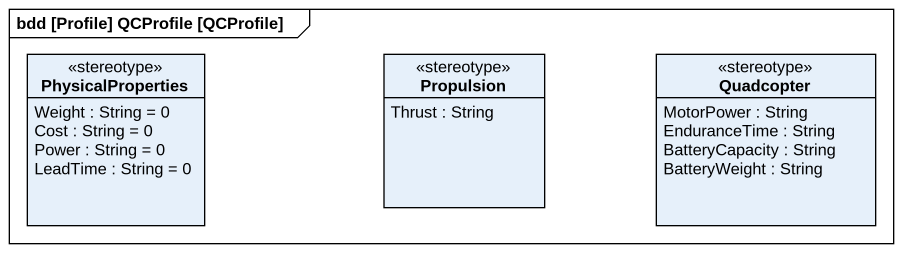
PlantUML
@startuml
mainframe bdd [Profile] QCProfile [QCProfile]
hide circle
hide empty members
class PhysicalProperties <<stereotype>> {
  Weight : String = 0
  Cost : String = 0
  Power : String = 0
  LeadTime : String = 0
}
class Propulsion <<stereotype>> {
  Thrust : String
}
class Quadcopter <<stereotype>> {
  MotorPower : String
  EnduranceTime : String
  BatteryCapacity : String
  BatteryWeight : String
}
@enduml
